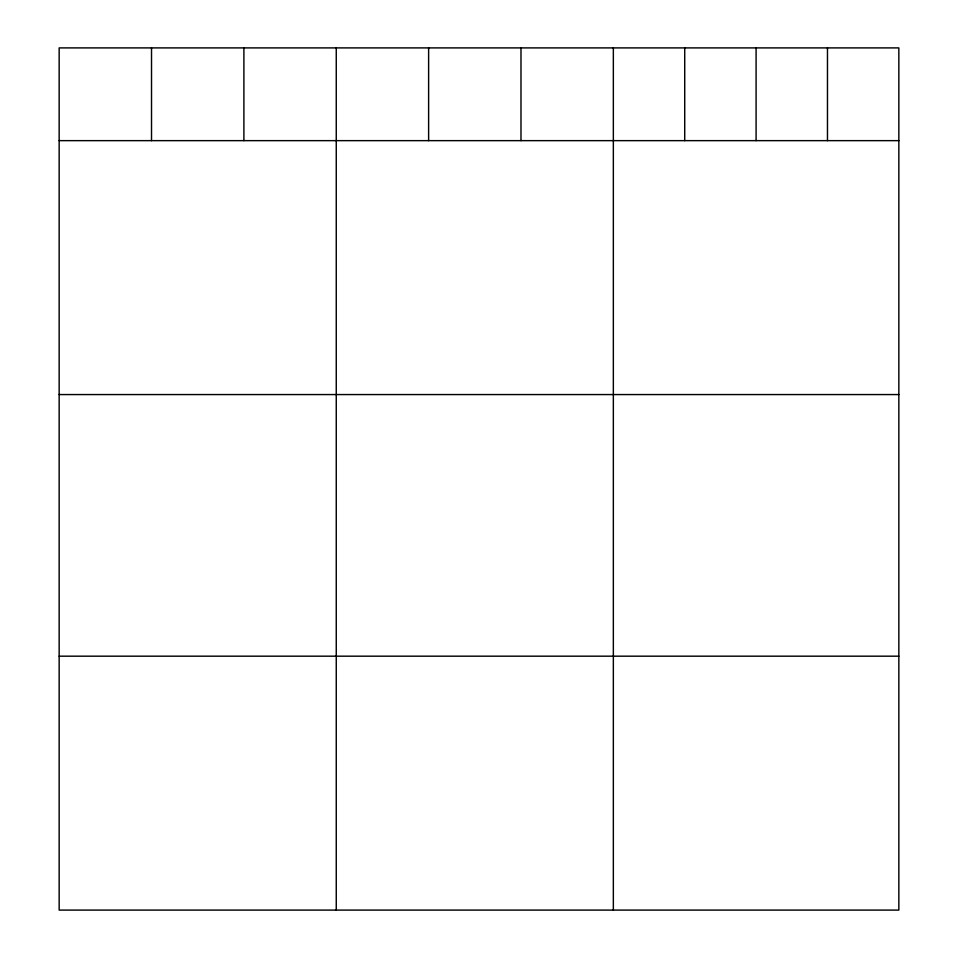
<?xml version="1.0" encoding="UTF-8"?>
<svg xmlns="http://www.w3.org/2000/svg" width="958" height="958" viewBox="0 0 958 958"><rect width="100%" height="100%" fill="white"/><g stroke="black" fill="none" stroke-linecap="round" stroke-linejoin="round"><path stroke-width="1.44" d="M898.844 140.646L898.844 910.1L59.157 910.1L59.157 47.9L898.844 47.9L898.844 140.646L59.157 140.646M59.157 394.564L898.844 394.564M59.157 656.182L898.844 656.182M827.472 47.9L827.472 140.646M756.09 47.9L756.09 140.646M684.719 47.9L684.719 140.646M613.348 47.9L613.348 910.1M520.984 47.9L520.984 140.646M428.621 47.9L428.621 140.646M336.258 47.9L336.258 910.1M243.895 47.9L243.895 140.646M151.52 47.9L151.52 140.646"/></g></svg>
